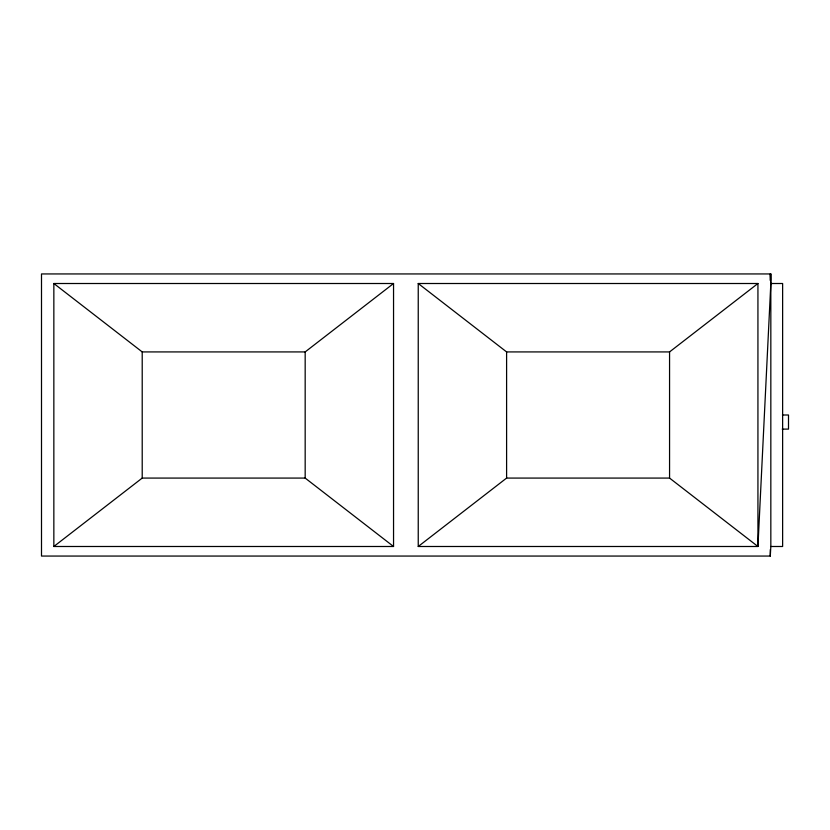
<?xml version="1.0" encoding="UTF-8"?>
<svg xmlns="http://www.w3.org/2000/svg" width="830" height="830" viewBox="0 0 830 830"><rect width="100%" height="100%" fill="white"/><g stroke="black" fill="none" stroke-linecap="round" stroke-linejoin="round"><path stroke-width="1.25" d="M770.79 284.296L770.831 273.942L41.5 273.942L41.5 556.059L770.282 556.059L770.831 546.493L770.831 283.507L770.282 273.942L770.282 280.416M770.282 556.059L770.313 549.574M770.52 280.405L770.831 273.942M53.846 546.493L142.21 478.08L305.17 478.08L393.545 546.493L393.545 283.507L53.846 283.507L53.846 546.493L393.545 546.493M53.846 283.507L142.21 351.92L305.17 351.92L393.545 283.507M418.237 546.493L757.935 546.493L757.935 283.507L418.237 283.507L418.237 546.493L506.601 478.08L669.561 478.08L757.935 546.493L770.831 283.507L782.628 283.507L782.628 546.493L770.831 546.493M418.237 283.507L506.601 351.92L669.561 351.92L757.935 283.507M782.431 415L788.5 415L788.5 429.11L782.192 429.11M669.561 351.92L669.561 478.08M506.601 351.92L506.601 478.08M305.17 351.92L305.17 478.08M142.21 351.92L142.21 478.08"/></g></svg>
